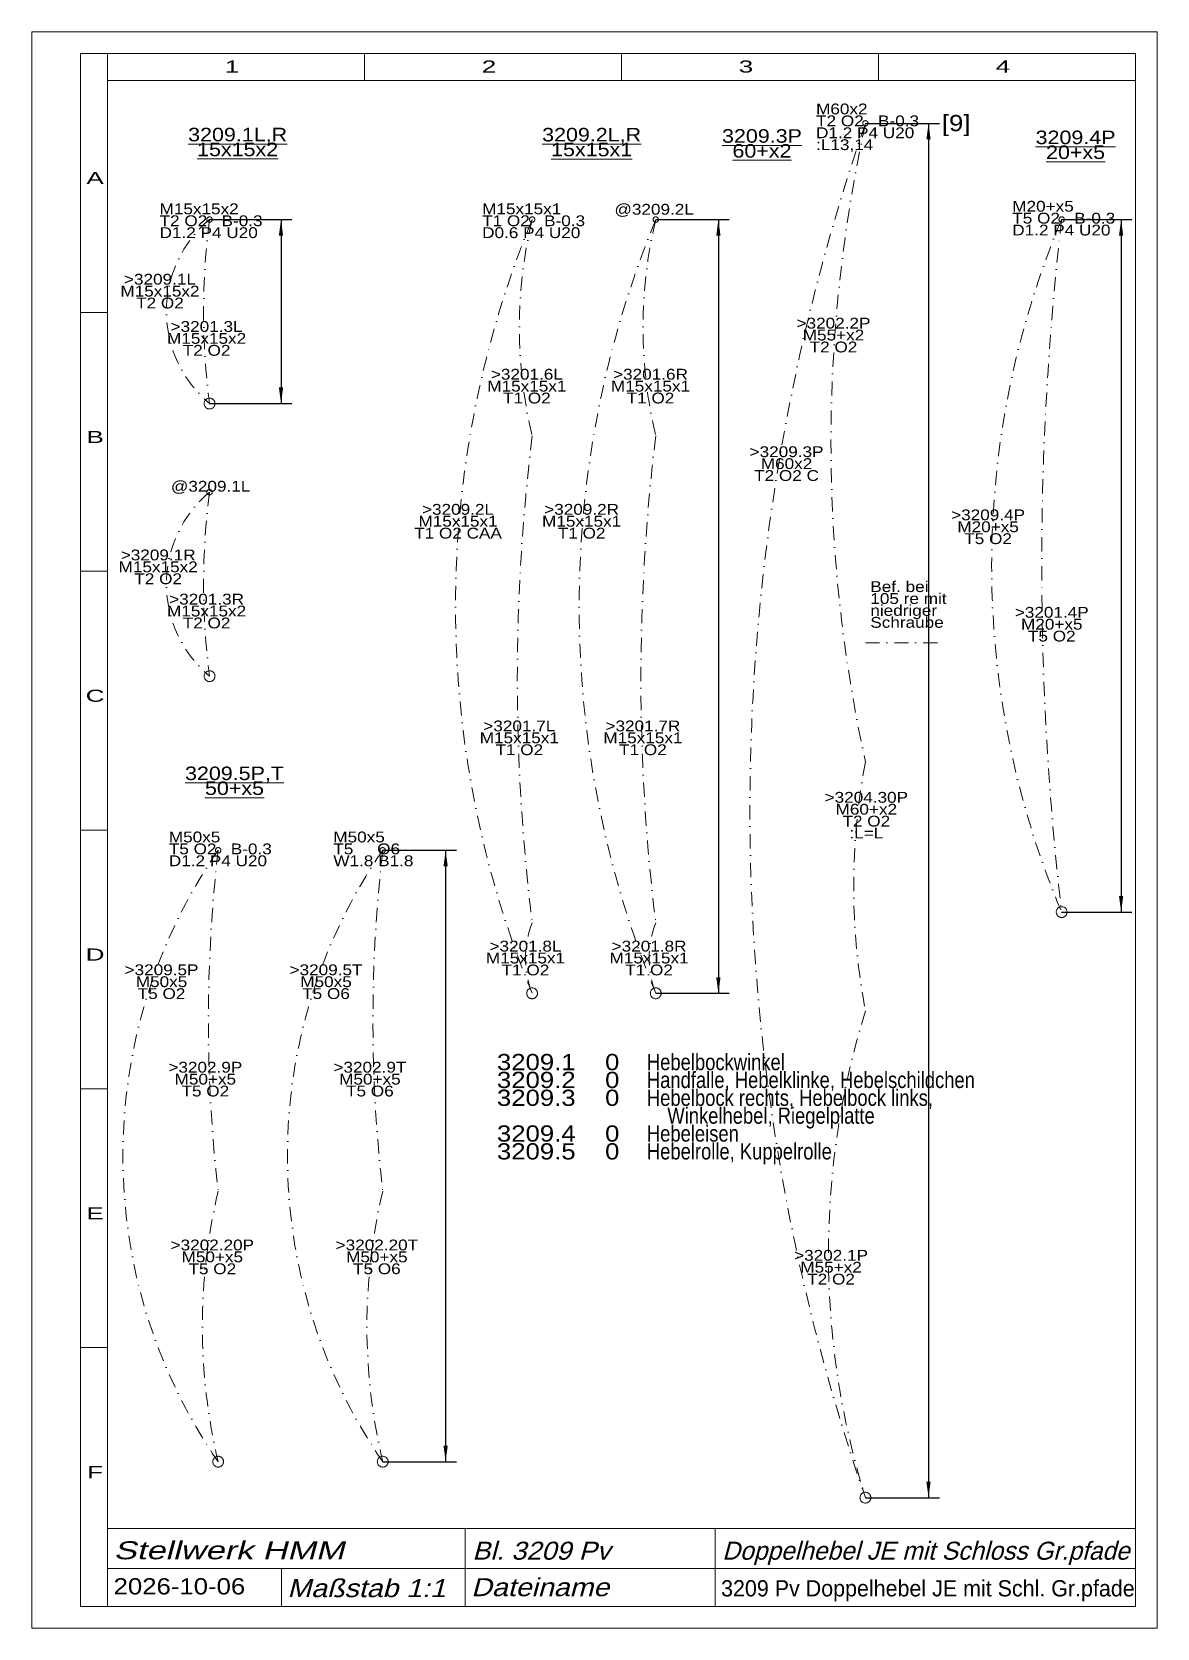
# Model space of a CAD drawing. Extents: x 1 to 209, y 1 to 296.
import ezdxf
from ezdxf.enums import TextEntityAlignment as Align

# ---------------------------------------------------------------- set-up
doc = ezdxf.new("R2010")
doc.units = 0
doc.header["$LTSCALE"] = 5.25
for name, pattern in [('DASHDOT', [1, 0.5, -0.25, 0, -0.25]), ('DASHED', [0.75, 0.5, -0.25]), ('PHANTOM', [2.5, 1.25, -0.25, 0.25, -0.25, 0.25, -0.25])]:
    doc.linetypes.add(name, pattern=pattern)
for name, color, linetype, lineweight in [('3209_1L', 30, 'CONTINUOUS', 13), ('3209_1R', 14, 'CONTINUOUS', 13), ('3209_2L', 30, 'CONTINUOUS', 13), ('3209_2R', 14, 'CONTINUOUS', 13), ('3209_3P', 30, 'CONTINUOUS', 13), ('3209_4P', 30, 'CONTINUOUS', 13), ('3209_5P', 30, 'CONTINUOUS', 13), ('3209_5T', 15, 'CONTINUOUS', 13), ('3209___ DOPPELHEBEL JE MIT SCHLOSS GRUPPENPFADE', 6, 'DASHDOT', 0), ('BEMASSUNG', 7, 'CONTINUOUS', 25), ('BESCHRIFTUNG0', 7, 'CONTINUOUS', 25), ('MASSGRENZEN', 172, 'CONTINUOUS', 25), ('MASSLINIEN', 172, 'CONTINUOUS', 25), ('MASSTEXTE', 212, 'CONTINUOUS', 25), ('STANDARD', 7, 'CONTINUOUS', 0)]:
    doc.layers.add(name, color=color, linetype=linetype, lineweight=lineweight)
doc.styles.add('Arial', font='arial.ttf')

# ---------------------------------------------------------------- blocks, each defined once
blk = doc.blocks.new('D207364352')
at = {"layer": 'MASSGRENZEN'}
for points in [[(47.05, 261.32), (47.44, 258.35), (46.65, 258.35)], [(47.05, 227.32), (46.65, 230.3), (47.44, 230.3)]]:
    blk.add_solid(points, dxfattribs=at)
at = {"layer": 'MASSLINIEN', "color": 172}
for p, q in [((33.84, 261.32), (49.05, 261.32)), ((47.05, 261.32), (47.05, 227.32)), ((33.84, 227.32), (49.05, 227.32))]:
    blk.add_line(p, q, dxfattribs=at)
blk = doc.blocks.new('D207370496')
at = {"layer": 'MASSGRENZEN'}
for points in [[(127.9, 261.32), (128.3, 258.35), (127.51, 258.35)], [(127.9, 118.32), (127.51, 121.3), (128.3, 121.3)]]:
    blk.add_solid(points, dxfattribs=at)
at = {"layer": 'MASSLINIEN', "color": 172}
for p, q in [((116.32, 261.32), (129.9, 261.32)), ((127.9, 261.32), (127.9, 118.32)), ((116.32, 118.32), (129.9, 118.32))]:
    blk.add_line(p, q, dxfattribs=at)
blk = doc.blocks.new('D207370752')
at = {"layer": 'MASSGRENZEN'}
for points in [[(202.35, 261.32), (202.74, 258.35), (201.96, 258.35)], [(202.35, 133.33), (201.96, 136.3), (202.74, 136.3)]]:
    blk.add_solid(points, dxfattribs=at)
at = {"layer": 'MASSLINIEN', "color": 172}
for p, q in [((191.36, 261.32), (204.35, 261.32)), ((202.35, 261.32), (202.35, 133.33)), ((191.36, 133.33), (204.35, 133.33))]:
    blk.add_line(p, q, dxfattribs=at)
blk = doc.blocks.new('D207367680')
at = {"layer": 'MASSGRENZEN'}
for points in [[(166.75, 279.1), (167.14, 276.12), (166.35, 276.12)], [(166.75, 25.1), (166.35, 28.07), (167.14, 28.07)]]:
    blk.add_solid(points, dxfattribs=at)
at = {"layer": 'MASSLINIEN', "color": 172}
for p, q in [((155.08, 279.1), (168.75, 279.1)), ((166.75, 279.1), (166.75, 25.1)), ((155.08, 25.1), (168.75, 25.1))]:
    blk.add_line(p, q, dxfattribs=at)
blk = doc.blocks.new('D207367424')
at = {"layer": 'MASSGRENZEN'}
for points in [[(77.48, 144.75), (77.87, 141.77), (77.09, 141.77)], [(77.48, 31.75), (77.09, 34.72), (77.87, 34.72)]]:
    blk.add_solid(points, dxfattribs=at)
at = {"layer": 'MASSLINIEN', "color": 172}
for p, q in [((65.85, 144.75), (79.48, 144.75)), ((77.48, 144.75), (77.48, 31.75)), ((65.85, 31.75), (79.48, 31.75))]:
    blk.add_line(p, q, dxfattribs=at)

msp = doc.modelspace()

# ---------------------------------------------------------------- linework, layer by layer
at = {"layer": '3209_1L', "linetype": 'PHANTOM'}
for centre, radius in [((33.84, 261.32), 0.5), ((33.84, 227.32), 1)]:
    msp.add_circle(centre, radius, dxfattribs=at)
at = {"layer": '3209_1L', "linetype": 'DASHDOT'}
msp.add_arc((164.27, 244.32), 131.54, 172.5742, 187.4258, dxfattribs=at)
at = {"layer": '3209_1R', "linetype": 'PHANTOM'}
for centre, radius in [((33.84, 210.93), 0.5), ((33.84, 176.93), 1)]:
    msp.add_circle(centre, radius, dxfattribs=at)
at = {"layer": '3209_1R', "linetype": 'DASHDOT'}
msp.add_arc((164.27, 193.93), 131.54, 172.5742, 187.4258, dxfattribs=at)
at = {"layer": '3209_2L', "linetype": 'PHANTOM'}
for centre, radius in [((93.47, 261.32), 0.5), ((93.47, 118.32), 1)]:
    msp.add_circle(centre, radius, dxfattribs=at)
at = {"layer": '3209_2L', "linetype": 'DASHDOT'}
for centre, radius, start, end in [((177.26, 241.33), 86.14, 166.5757, 193.4243), ((460.5, 176.33), 369.77, 173.0097, 186.9903), ((110.02, 124.82), 17.77, 158.5443, 201.4557)]:
    msp.add_arc(centre, radius, start, end, dxfattribs=at)
at = {"layer": '3209_2R', "linetype": 'PHANTOM'}
for centre, radius in [((116.32, 261.32), 0.5), ((116.32, 118.32), 1)]:
    msp.add_circle(centre, radius, dxfattribs=at)
at = {"layer": '3209_2R', "linetype": 'DASHDOT'}
for centre, radius, start, end in [((200.11, 241.33), 86.14, 166.5757, 193.4243), ((483.35, 176.33), 369.77, 173.0097, 186.9903), ((132.87, 124.82), 17.77, 158.5443, 201.4557)]:
    msp.add_arc(centre, radius, start, end, dxfattribs=at)
at = {"layer": '3209_3P', "linetype": 'PHANTOM'}
for centre, radius in [((155.08, 279.1), 0.5), ((155.08, 25.1), 1)]:
    msp.add_circle(centre, radius, dxfattribs=at)
at = {"layer": '3209_3P', "linetype": 'DASHDOT'}
for centre, radius, start, end in [((424.88, 220.09), 276.17, 167.664, 192.336), ((275.66, 138.09), 122.75, 169.2002, 190.7998), ((299.8, 70.09), 151.55, 162.7278, 197.2722)]:
    msp.add_arc(centre, radius, start, end, dxfattribs=at)
at = {"layer": '3209_4P', "linetype": 'PHANTOM'}
for centre, radius in [((191.36, 261.32), 0.5), ((191.36, 133.33), 1)]:
    msp.add_circle(centre, radius, dxfattribs=at)
at = {"layer": '3209_4P', "linetype": 'DASHDOT'}
msp.add_arc((744.92, 197.33), 557.25, 173.4058, 186.5953, dxfattribs=at)
at = {"layer": '3209_5P', "linetype": 'PHANTOM'}
for centre, radius in [((35.43, 144.75), 0.5), ((35.43, 31.75), 1)]:
    msp.add_circle(centre, radius, dxfattribs=at)
at = {"layer": '3209_5P', "linetype": 'DASHDOT'}
for centre, radius, start, end in [((308.68, 113.25), 275.06, 173.424, 186.576), ((140.74, 56.75), 108.23, 166.645, 193.355)]:
    msp.add_arc(centre, radius, start, end, dxfattribs=at)
at = {"layer": '3209_5T', "linetype": 'PHANTOM'}
for centre, radius in [((65.85, 144.75), 0.5), ((65.85, 31.75), 1)]:
    msp.add_circle(centre, radius, dxfattribs=at)
at = {"layer": '3209_5T', "linetype": 'DASHDOT'}
for centre, radius, start, end in [((339.1, 113.25), 275.06, 173.424, 186.576), ((171.16, 56.75), 108.23, 166.645, 193.355)]:
    msp.add_arc(centre, radius, start, end, dxfattribs=at)
at = {"layer": '3209___ DOPPELHEBEL JE MIT SCHLOSS GRUPPENPFADE'}
msp.add_line((155.08, 183.1), (169.48, 183.1), dxfattribs=at)
at = {"layer": '3209___ DOPPELHEBEL JE MIT SCHLOSS GRUPPENPFADE', "linetype": 'DASHDOT'}
for centre, radius, start, end in [((522.07, 152.1), 388.34, 160.9114, 199.0886), ((47.97, 244.32), 22.11, 129.7317, 230.2683), ((267.08, 189.82), 187.76, 157.6156, 202.3844), ((343.22, 197.33), 164.8, 157.1491, 202.8521), ((117.26, 88.25), 99.44, 145.3776, 214.6224)]:
    msp.add_arc(centre, radius, start, end, dxfattribs=at)
at = {"layer": '3209___ DOPPELHEBEL JE MIT SCHLOSS GRUPPENPFADE', "color": 134, "linetype": 'DASHDOT'}
for centre, radius, start, end in [((289.93, 189.82), 187.76, 157.6156, 202.3844), ((47.97, 193.93), 22.11, 129.7317, 230.2683), ((147.68, 88.25), 99.44, 145.3776, 214.6224)]:
    msp.add_arc(centre, radius, start, end, dxfattribs=at)
at = {"layer": 'STANDARD'}
for p, q in [((1, 1), (1, 296)), ((1, 296), (209, 296)), ((209, 296), (209, 1)), ((10, 5), (10, 292)), ((10, 292), (15, 292)), ((15, 292), (205, 292)), ((15, 287), (15, 292)), ((62.5, 292), (62.5, 287)), ((110, 292), (110, 287)), ((157.5, 292), (157.5, 287)), ((205, 292), (205, 287)), ((15, 287), (205, 287)), ((15, 5), (15, 287)), ((205, 287), (205, 5)), ((10, 244.17), (15, 244.17)), ((10, 196.33), (15, 196.33)), ((205, 182.12), (205, 5.12)), ((10, 148.5), (15, 148.5)), ((10, 100.67), (15, 100.67)), ((10, 52.83), (15, 52.83)), ((10, 5), (15, 5)), ((205, 5), (15, 5)), ((209, 1), (1, 1))]:
    msp.add_line(p, q, dxfattribs=at)
at = {"layer": 'STANDARD', "lineweight": 0}
for p, q in [((15, 19.4), (205, 19.4)), ((81.11, 19.4), (81.11, 5)), ((127.31, 19.4), (127.31, 5)), ((15, 12), (205, 12)), ((47.11, 12), (47.11, 5))]:
    msp.add_line(p, q, dxfattribs=at)

# ---------------------------------------------------------------- block references
at = {"layer": 'BEMASSUNG'}
for name in ['D207367680', 'D207364352', 'D207370496', 'D207370752', 'D207367424']:
    msp.add_blockref(name, (0, 0), dxfattribs=at)

# ---------------------------------------------------------------- texts
at = {"layer": '3209_1L', "char_height": 2, "line_spacing_factor": 0.66, "style": 'Arial'}
for s, insert, attachment_point in [('\\W1.135084;M15x15x2 \\PT2 O2   B-0.3\\PD1.2 P4 U20\\P', (24.6, 257.87), 7), ('\\W1.135145;>3201.3L\\PM15x15x2\\PT2 O2', (33.29, 239.34), 5)]:
    msp.add_mtext(s, dxfattribs=dict(at, insert=insert, attachment_point=attachment_point))
at = {"layer": '3209_1R', "style": 'Arial', "width": 1.135129}
msp.add_text('@3209.1L', height=2, dxfattribs=at).set_placement((26.7, 211.03))
at = {"layer": '3209_1R', "insert": (33.29, 188.95), "char_height": 2, "attachment_point": 5, "line_spacing_factor": 0.66, "style": 'Arial'}
msp.add_mtext('\\W1.135111;>3201.3R\\PM15x15x2\\PT2 O2', dxfattribs=at)
at = {"layer": '3209_2L', "char_height": 2, "line_spacing_factor": 0.66, "style": 'Arial'}
for s, insert, attachment_point in [('\\W1.135085;M15x15x1\\PT1 O2   B-0.3\\PD0.6 P4 U20\\P', (84.23, 257.87), 7), ('\\W1.135145;>3201.6L\\PM15x15x1\\PT1 O2', (92.5, 230.52), 5), ('\\W1.135145;>3201.7L\\PM15x15x1\\PT1 O2', (91.1, 165.52), 5), ('\\W1.135145;>3201.8L\\PM15x15x1\\PT1 O2', (92.24, 124.82), 5)]:
    msp.add_mtext(s, dxfattribs=dict(at, insert=insert, attachment_point=attachment_point))
at = {"layer": '3209_2R', "style": 'Arial', "width": 1.135129}
msp.add_text('@3209.2L', height=2, dxfattribs=at).set_placement((108.69, 262.22))
at = {"layer": '3209_2R', "char_height": 2, "attachment_point": 5, "line_spacing_factor": 0.66, "style": 'Arial'}
for s, insert in [('\\W1.135111;>3201.6R\\PM15x15x1\\PT1 O2', (115.35, 230.52)), ('\\W1.135110;>3201.7R\\PM15x15x1\\PT1 O2', (113.95, 165.52)), ('\\W1.135111;>3201.8R\\PM15x15x1\\PT1 O2', (115.09, 124.82))]:
    msp.add_mtext(s, dxfattribs=dict(at, insert=insert))
at = {"layer": '3209_3P', "char_height": 2, "line_spacing_factor": 0.66, "style": 'Arial'}
for s, insert, attachment_point in [('\\W1.135082;M60x2\\PT2 O2   B-0.3\\PD1.2 P4 U20\\P:L13,14', (145.96, 273.79), 7), ('\\W1.135110;>3202.2P\\PM55+x2\\PT2 O2', (149.18, 239.96), 5), ('\\W1.135114;>3204.30P\\PM60+x2\\PT2 O2\\P:L=L', (155.25, 151.24), 5), ('\\W1.135110;>3202.1P\\PM55+x2\\PT2 O2', (148.73, 67.68), 5)]:
    msp.add_mtext(s, dxfattribs=dict(at, insert=insert, attachment_point=attachment_point))
at = {"layer": '3209_4P', "char_height": 2, "line_spacing_factor": 0.66, "style": 'Arial'}
for s, insert, attachment_point in [('\\W1.135098;M20+x5\\PT5 O2   B-0.3\\PD1.2 P4 U20\\P', (182.23, 258.35), 7), ('\\W1.135110;>3201.4P\\PM20+x5\\PT5 O2', (189.53, 186.52), 5)]:
    msp.add_mtext(s, dxfattribs=dict(at, insert=insert, attachment_point=attachment_point))
at = {"layer": '3209_5P', "char_height": 2, "line_spacing_factor": 0.66, "style": 'Arial'}
for s, insert, attachment_point in [('\\W1.135081;M50x5\\PT5 O2   B-0.3\\PD1.2 P4 U20\\P', (26.31, 141.78), 7), ('\\W1.135110;>3202.9P\\PM50+x5\\PT5 O2', (33.06, 102.44), 5), ('\\W1.135114;>3202.20P\\PM50+x5\\PT5 O2', (34.35, 69.59), 5)]:
    msp.add_mtext(s, dxfattribs=dict(at, insert=insert, attachment_point=attachment_point))
at = {"layer": '3209_5T', "char_height": 2, "line_spacing_factor": 0.66, "style": 'Arial'}
for s, insert, attachment_point in [('\\W1.135081;M50x5\\PT5     O6\\PW1.8 B1.8\\P', (56.72, 141.78), 7), ('\\W1.135136;>3202.9T\\PM50+x5\\PT5 O6', (63.48, 102.44), 5), ('\\W1.135137;>3202.20T\\PM50+x5\\PT5 O6', (64.77, 69.59), 5)]:
    msp.add_mtext(s, dxfattribs=dict(at, insert=insert, attachment_point=attachment_point))
at = {"layer": '3209___ DOPPELHEBEL JE MIT SCHLOSS GRUPPENPFADE', "linetype": 'DASHED', "style": 'Arial', "width": 1.135107}
msp.add_text('[9]', height=3, dxfattribs=at).set_placement((169.21, 277.65))
at = {"layer": '3209___ DOPPELHEBEL JE MIT SCHLOSS GRUPPENPFADE', "attachment_point": 5, "line_spacing_factor": 0.66, "style": 'Arial'}
for s, insert, char_height in [('\\W1.135103;\\L3209.1L,R\\P15x15x2', (39.03, 275.64), 2.5), ('\\W1.135103;\\L3209.2L,R\\P15x15x1', (104.47, 275.62), 2.5), ('\\W1.135098;\\L3209.3P\\P60+x2', (135.96, 275.38), 2.5), ('\\W1.135098;\\L3209.4P\\P20+x5', (193.93, 275.12), 2.5), ('\\W1.135145;>3209.1L\\PM15x15x2\\PT2 O2', (24.67, 248.08), 2), ('\\W1.135110;>3209.3P\\PM60x2\\PT2 O2 C\\', (140.5, 216.2), 2), ('\\W1.135145;>3209.2L\\PM15x15x1\\PT1 O2 CAA', (79.77, 205.55), 2), ('\\W1.135110;>3209.4P\\PM20+x5\\PT5 O2', (177.76, 204.53), 2), ('\\W1.135094;\\L3209.5P,T\\P50+x5', (38.45, 157.58), 2.5), ('\\W1.135110;>3209.5P\\PM50x5\\PT5 O2', (24.96, 120.45), 2)]:
    msp.add_mtext(s, dxfattribs=dict(at, insert=insert, char_height=char_height))
at = {"layer": '3209___ DOPPELHEBEL JE MIT SCHLOSS GRUPPENPFADE', "color": 134, "char_height": 2, "attachment_point": 5, "line_spacing_factor": 0.66, "style": 'Arial'}
for s, insert in [('\\W1.135110;>3209.2R\\PM15x15x1\\PT1 O2', (102.62, 205.55)), ('\\W1.135110;>3209.1R\\PM15x15x2\\PT2 O2', (24.34, 197.12)), ('\\W1.135136;>3209.5T\\PM50x5\\PT5 O6', (55.37, 120.45))]:
    msp.add_mtext(s, dxfattribs=dict(at, insert=insert))
at = {"layer": '3209___ DOPPELHEBEL JE MIT SCHLOSS GRUPPENPFADE', "linetype": 'DASHED', "line_spacing_factor": 0.66, "style": 'Arial'}
for s, insert, char_height, attachment_point in [('\\W1.135062;Bef. bei\\P105 re mit\\Pniedriger\\PSchraube', (155.99, 185.85), 2, 7), ('\\W1.135138;3209.1\\P3209.2\\P3209.3\\P\\P3209.4\\P3209.5\\P', (86.96, 107.11), 3, 1), ('\\W1.135145;0\\P0\\P0\\P\\P0\\P0\\P', (106.96, 107.11), 3, 1), ('\\W0.810867;Hebelbockwinkel\\PHandfalle, Hebelklinke, Hebelschildchen\\PHebelbock rechts, Hebelbock links, \\P    Winkelhebel, Riegelplatte\\PHebeleisen\\PHebelrolle, Kuppelrolle\\P', (114.69, 107.11), 3, 1)]:
    msp.add_mtext(s, dxfattribs=dict(at, insert=insert, char_height=char_height, attachment_point=attachment_point))
at = {"layer": 'BESCHRIFTUNG0', "style": 'Arial', "oblique": 15}
for s, width, p in [('Stellwerk HMM', 1.365378, (16.1, 17.04)), ('Bl. 3209 Pv', 1.072839, (82.42, 16.96)), ('Doppelhebel JE mit Schloss Gr.pfade', 0.975309, (128.62, 16.96)), ('Maßstab 1:1', 1.134935, (48.21, 10.04)), ('Dateiname', 1.135074, (82.2, 10.22))]:
    msp.add_text(s, height=3.325, dxfattribs=dict(at, width=width)).set_placement(p, align=Align.TOP_LEFT)
at = {"layer": 'BESCHRIFTUNG0', "style": 'Arial'}
for s, width, p in [('2026-10-06', 1.135137, (16.1, 10.22)), ('3209 Pv Doppelhebel JE mit Schl. Gr.pfade', 0.945972, (128.4, 9.85))]:
    msp.add_text(s, height=3, dxfattribs=dict(at, width=width)).set_placement(p, align=Align.TOP_LEFT)
at = {"layer": 'STANDARD', "style": 'Arial'}
for s, width, p in [('1', 1.547923, (38, 290.72)), ('2', 1.547922, (85.5, 290.72)), ('3', 1.547923, (133, 290.72)), ('4', 1.547923, (180.5, 290.72)), ('A', 1.547987, (12.68, 270.1)), ('B', 1.547987, (12.68, 222.26)), ('C', 1.548103, (12.68, 174.43)), ('D', 1.548104, (12.68, 126.6)), ('E', 1.547987, (12.68, 78.76)), ('F', 1.547769, (12.68, 30.93))]:
    msp.add_text(s, height=2.23, dxfattribs=dict(at, width=width)).set_placement(p, align=Align.TOP_CENTER)

doc.saveas('drawing.dxf')
